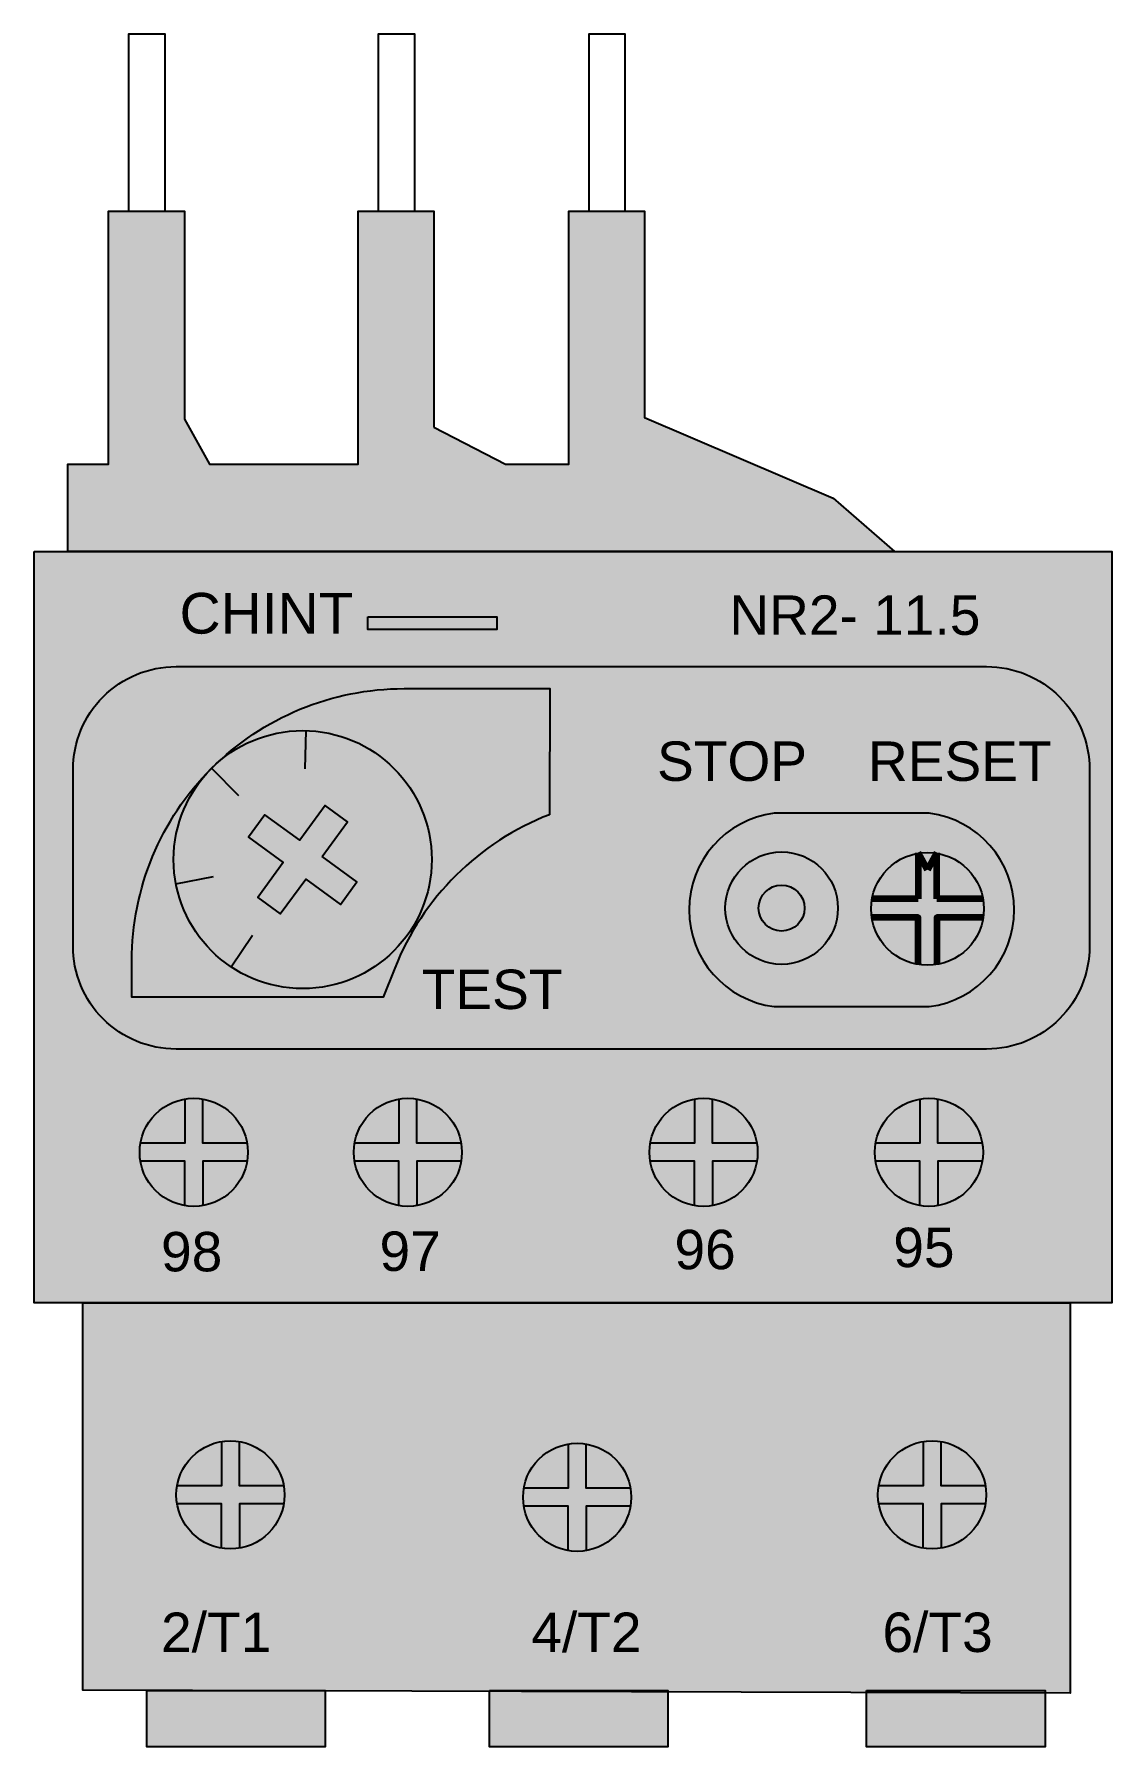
# Model space of a CAD drawing. Header units: millimetres. Extents: x 2499 to 4503, y 2704 to 3691.
# Drawn here: x 4140.9 to 4197.9, y 2925.7 to 3016.4 of the extents above; entities that cross this region are included whole.
import ezdxf

# ---------------------------------------------------------------- set-up
doc = ezdxf.new("R2010")
doc.units = ezdxf.units.MM
doc.styles.get("Standard").update_dxf_attribs({"font": 'arial.ttf'})

msp = doc.modelspace()

# ---------------------------------------------------------------- hatches: boundary and pattern name
at = {"true_color": 0x000000}
h = msp.add_hatch(color=18, dxfattribs=at)
h.dxf.hatch_style = 1
h.paths.add_polyline_path([(4162.011, 2995.601), (4165.809, 2993.652), (4169.154, 2993.652), (4169.154, 3007.049), (4173.166, 3007.049), (4173.166, 2996.126), (4183.158, 2991.838), (4186.4, 2989.026), (4142.621, 2989.026), (4142.621, 2993.652), (4144.789, 2993.652), (4144.789, 3007.049), (4148.801, 3007.049), (4148.801, 2996.039), (4150.124, 2993.652), (4157.999, 2993.652), (4157.999, 3007.049), (4162.011, 3007.049)])
h = msp.add_hatch(color=7)
h.dxf.hatch_style = 1
h.paths.add_polyline_path([(4140.851, 2989.026), (4197.913, 2989.026), (4197.913, 2949.199), (4140.851, 2949.199)])
h = msp.add_hatch(color=150)
h.dxf.hatch_style = 1
h.paths.add_polyline_path([(4158.515, 2985.551), (4165.347, 2985.551), (4165.347, 2984.884), (4158.515, 2984.884)])
edge = h.paths.add_edge_path()
edge.add_arc((4155.068, 2972.693), 6.835, 0, 360)
h = msp.add_hatch(color=5)
h.dxf.hatch_style = 1
h.paths.add_polyline_path([(4158.515, 2985.551), (4165.347, 2985.551), (4165.347, 2984.884), (4158.515, 2984.884)])
h = msp.add_hatch(color=150)
h.dxf.hatch_style = 1
h.paths.add_polyline_path([(4158.515, 2985.551), (4165.347, 2985.551), (4165.347, 2984.884), (4158.515, 2984.884)])
h = msp.add_hatch(color=18, dxfattribs=at)
h.dxf.hatch_style = 1
edge = h.paths.add_edge_path()
edge.add_arc((4173.346, 2961.629), 14.417, 111.17335, 158.41793)
edge.add_line((4159.939, 2966.932), (4159.335, 2965.403))
edge.add_line((4159.335, 2965.403), (4146.017, 2965.403))
edge.add_line((4146.017, 2965.403), (4146.017, 2967.336))
edge.add_arc((4160.434, 2967.336), 14.417, 90, 180, ccw=False)
edge.add_line((4160.434, 2981.753), (4168.151, 2981.753))
edge.add_line((4168.151, 2981.753), (4168.138, 2975.073))
h = msp.add_hatch(color=5)
h.dxf.hatch_style = 1
edge = h.paths.add_edge_path()
edge.add_arc((4155.068, 2972.693), 6.835, 0, 360)
h = msp.add_hatch(color=18, dxfattribs=at)
h.dxf.hatch_style = 1
edge = h.paths.add_edge_path()
edge.add_arc((4180.687, 2970.025), 5.16, 97.16394, 262.83606)
edge.add_line((4180.043, 2964.904), (4188.237, 2964.904))
edge.add_arc((4187.594, 2970.025), 5.16, 277.16394, 442.83606)
edge.add_line((4188.237, 2975.145), (4180.043, 2975.145))
at = {"true_color": 0xed1f24}
h = msp.add_hatch(color=240, dxfattribs=at)
h.dxf.hatch_style = 1
edge = h.paths.add_edge_path()
edge.add_arc((4180.429, 2970.121), 2.98, 0, 360)
h = msp.add_hatch(color=5)
h.dxf.hatch_style = 1
edge = h.paths.add_edge_path()
edge.add_arc((4188.157, 2970.082), 2.987, 0, 360)
h = msp.add_hatch(color=150)
h.dxf.hatch_style = 1
edge = h.paths.add_edge_path()
edge.add_arc((4188.157, 2970.082), 2.987, 0, 360)
h = msp.add_hatch(color=7)
h.dxf.hatch_style = 1
h.paths.add_polyline_path([(4143.43, 2949.199), (4195.711, 2949.199), (4195.711, 2928.531), (4143.43, 2928.68)])
at = {"true_color": 0x000000}
h = msp.add_hatch(color=18, dxfattribs=at)
h.dxf.hatch_style = 1
h.paths.add_polyline_path([(4146.811, 2928.67), (4156.263, 2928.67), (4156.263, 2925.683), (4146.811, 2925.683)])
h = msp.add_hatch(color=18, dxfattribs=at)
h.dxf.hatch_style = 1
h.paths.add_polyline_path([(4164.96, 2928.67), (4174.412, 2928.67), (4174.412, 2925.683), (4164.96, 2925.683)])
h = msp.add_hatch(color=18, dxfattribs=at)
h.dxf.hatch_style = 1
h.paths.add_polyline_path([(4184.933, 2928.67), (4194.385, 2928.67), (4194.385, 2925.683), (4184.933, 2925.683)])

# ---------------------------------------------------------------- linework, layer by layer
for p, q in [((4155.228, 2979.526), (4155.181, 2977.497)), ((4150.24, 2977.53), (4151.673, 2976.094)), ((4148.355, 2971.408), (4150.348, 2971.789)), ((4151.28, 2967.004), (4152.405, 2968.693))]:
    msp.add_line(p, q)
at = {"color": 18, "lineweight": 211, "true_color": 0x000000}
for p, q in [((4188.157, 2972.155), (4187.66, 2973.059)), ((4187.66, 2973.059), (4187.66, 2970.617)), ((4188.654, 2973.059), (4188.157, 2972.155)), ((4188.654, 2970.617), (4188.654, 2973.059)), ((4187.66, 2970.617), (4185.219, 2970.617)), ((4191.096, 2970.617), (4188.654, 2970.617))]:
    msp.add_line(p, q, dxfattribs=at)
for points in [[(4145.848, 3007.049), (4147.789, 3007.049), (4147.789, 3016.428), (4145.848, 3016.428)], [(4159.058, 3007.049), (4160.998, 3007.049), (4160.998, 3016.428), (4159.058, 3016.428)], [(4170.212, 3007.049), (4172.153, 3007.049), (4172.153, 3016.428), (4170.212, 3016.428)], [(4162.011, 2995.601), (4165.809, 2993.652), (4169.154, 2993.652), (4169.154, 3007.049), (4173.166, 3007.049), (4173.166, 2996.126), (4183.158, 2991.838), (4186.4, 2989.026), (4142.621, 2989.026), (4142.621, 2993.652), (4144.789, 2993.652), (4144.789, 3007.049), (4148.801, 3007.049), (4148.801, 2996.039), (4150.124, 2993.652), (4157.999, 2993.652), (4157.999, 3007.049), (4162.011, 3007.049)], [(4156.098, 2972.853), (4157.444, 2974.692), (4156.255, 2975.562), (4154.908, 2973.721), (4153.066, 2975.066), (4152.197, 2973.876), (4154.038, 2972.532), (4152.693, 2970.693), (4153.882, 2969.823), (4155.228, 2971.664), (4157.071, 2970.32), (4157.939, 2971.51)]]:
    msp.add_lwpolyline(points, close=True)
at = {"color": 18, "true_color": 0x000000}
for points in [[(4140.851, 2989.026), (4197.913, 2989.026), (4197.913, 2949.199), (4140.851, 2949.199)], [(4143.43, 2949.199), (4195.711, 2949.199), (4195.711, 2928.531), (4143.43, 2928.68)], [(4146.811, 2928.67), (4156.263, 2928.67), (4156.263, 2925.683), (4146.811, 2925.683)], [(4164.96, 2928.67), (4174.412, 2928.67), (4174.412, 2925.683), (4164.96, 2925.683)], [(4184.933, 2928.67), (4194.385, 2928.67), (4194.385, 2925.683), (4184.933, 2925.683)]]:
    msp.add_lwpolyline(points, close=True, dxfattribs=at)
at = {"color": 150}
msp.add_lwpolyline([(4158.515, 2985.551), (4165.347, 2985.551), (4165.347, 2984.884), (4158.515, 2984.884)], close=True, dxfattribs=at)
at = {"color": 18, "true_color": 0x000000}
msp.add_lwpolyline([(4148.358, 2982.92), (4191.287, 2982.92, -0.414214), (4196.743, 2977.464), (4196.743, 2968.11, -0.414214), (4191.287, 2962.653), (4148.358, 2962.653, -0.414214), (4142.902, 2968.11), (4142.902, 2977.464, -0.414214)], format="xyb", close=True, dxfattribs=at)
for points in [[(4168.138, 2975.073, 0.209114), (4159.939, 2966.932), (4159.335, 2965.403), (4146.017, 2965.403), (4146.017, 2967.336, -0.414214), (4160.434, 2981.753), (4168.151, 2981.753)], [(4180.043, 2975.145, 0.882178), (4180.043, 2964.904), (4188.237, 2964.904, 0.882178), (4188.237, 2975.145)]]:
    msp.add_lwpolyline(points, format="xyb", close=True)
at = {"color": 18, "lineweight": 211, "true_color": 0x000000}
for points in [[(4187.66, 2967.182), (4187.66, 2969.624), (4185.219, 2969.624)], [(4191.096, 2969.624), (4188.654, 2969.624), (4188.654, 2967.182)]]:
    msp.add_lwpolyline(points, dxfattribs=at)
at = {"color": 18, "true_color": 0x000000}
for points in [[(4148.821, 2960.008), (4148.821, 2957.661), (4146.474, 2957.661)], [(4152.123, 2957.661), (4149.776, 2957.661), (4149.776, 2960.008)], [(4160.159, 2960.008), (4160.159, 2957.661), (4157.812, 2957.661)], [(4163.46, 2957.661), (4161.114, 2957.661), (4161.114, 2960.008)], [(4175.818, 2960.008), (4175.818, 2957.661), (4173.471, 2957.661)], [(4179.12, 2957.661), (4176.773, 2957.661), (4176.773, 2960.008)], [(4187.754, 2960.008), (4187.754, 2957.661), (4185.407, 2957.661)], [(4191.056, 2957.661), (4188.709, 2957.661), (4188.709, 2960.008)], [(4148.821, 2954.359), (4148.821, 2956.706), (4146.474, 2956.706)], [(4152.123, 2956.706), (4149.776, 2956.706), (4149.776, 2954.359)], [(4160.159, 2954.359), (4160.159, 2956.706), (4157.812, 2956.706)], [(4163.46, 2956.706), (4161.114, 2956.706), (4161.114, 2954.359)], [(4175.818, 2954.359), (4175.818, 2956.706), (4173.471, 2956.706)], [(4179.12, 2956.706), (4176.773, 2956.706), (4176.773, 2954.359)], [(4187.754, 2954.359), (4187.754, 2956.706), (4185.407, 2956.706)], [(4191.056, 2956.706), (4188.709, 2956.706), (4188.709, 2954.359)], [(4150.761, 2941.853), (4150.761, 2939.506), (4148.414, 2939.506)], [(4154.063, 2939.506), (4151.716, 2939.506), (4151.716, 2941.853)], [(4169.125, 2941.727), (4169.125, 2939.38), (4166.778, 2939.38)], [(4172.426, 2939.38), (4170.079, 2939.38), (4170.079, 2941.727)], [(4187.919, 2941.853), (4187.919, 2939.506), (4185.572, 2939.506)], [(4191.221, 2939.506), (4188.874, 2939.506), (4188.874, 2941.853)], [(4150.761, 2936.205), (4150.761, 2938.552), (4148.414, 2938.552)], [(4154.063, 2938.552), (4151.716, 2938.552), (4151.716, 2936.205)], [(4169.125, 2936.078), (4169.125, 2938.425), (4166.778, 2938.425)], [(4172.426, 2938.425), (4170.079, 2938.425), (4170.079, 2936.078)], [(4187.919, 2936.205), (4187.919, 2938.552), (4185.572, 2938.552)], [(4191.221, 2938.552), (4188.874, 2938.552), (4188.874, 2936.205)]]:
    msp.add_lwpolyline(points, dxfattribs=at)
for centre, radius in [((4155.068, 2972.693), 6.835), ((4180.429, 2970.121), 2.98), ((4188.157, 2970.082), 2.987), ((4180.429, 2970.121), 1.217)]:
    msp.add_circle(centre, radius)
for centre in [(4149.299, 2957.183), (4149.299, 2957.183), (4160.636, 2957.183), (4160.636, 2957.183), (4176.295, 2957.183), (4176.295, 2957.183), (4188.232, 2957.183), (4188.232, 2957.183), (4151.238, 2939.029), (4169.602, 2938.902), (4188.396, 2939.029)]:
    msp.add_circle(centre, 2.864, dxfattribs=at)

# ---------------------------------------------------------------- texts
at = {"color": 150, "insert": (4148.545, 2986.825), "char_height": 2.1579, "attachment_point": 1}
msp.add_mtext_dynamic_manual_height_columns('CHINT', width=5.30271, gutter_width=10.79, heights=[0], dxfattribs=at)
at = {"color": 18, "true_color": 0x000000, "char_height": 2.0887, "attachment_point": 1}
for s, width, insert in [('NR2- 11.5', 17.67975, (4177.662, 2986.692)), ('STOP', 6.90337, (4173.833, 2978.953)), ('RESET', 7.34132, (4185.001, 2978.953)), ('TEST', 6.90337, (4161.368, 2966.862)), ('98', 11.89765, (4147.565, 2952.963)), ('97', 11.89765, (4159.134, 2952.986)), ('96', 11.89765, (4174.753, 2953.076)), ('95', 11.89765, (4186.342, 2953.188)), ('2/T1', 11.89765, (4147.565, 2932.792)), ('4/T2', 11.89765, (4167.173, 2932.792)), ('6/T3', 11.89765, (4185.771, 2932.792))]:
    msp.add_mtext_dynamic_manual_height_columns(s, width=width, gutter_width=10.443, heights=[0], dxfattribs=dict(at, insert=insert))

doc.saveas('drawing.dxf')
